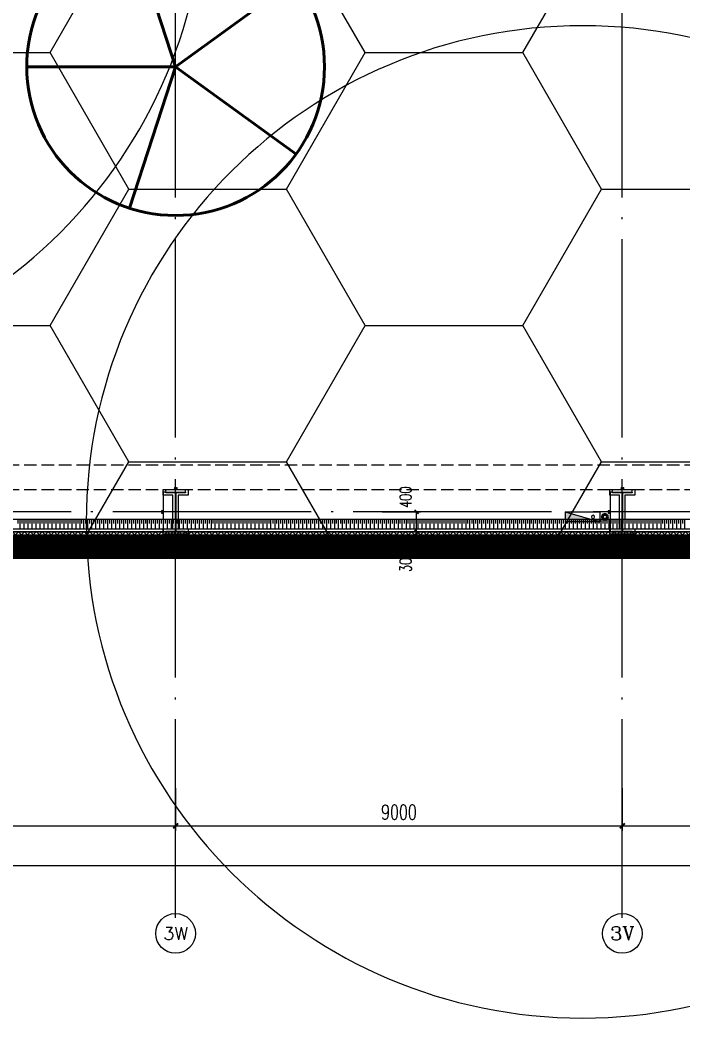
# Model space of a CAD drawing. Extents: x -821772 to -21949, y 506164 to 1049594.
# Drawn here: x -306990 to -293631, y 538719 to 558836 of the extents above; entities that cross this region are included whole.
import ezdxf
from ezdxf.enums import TextEntityAlignment as Align
from ezdxf.xclip import XClip

# ---------------------------------------------------------------- set-up
doc = ezdxf.new("R2010")
doc.units = 0
doc.header["$LTSCALE"] = 1000
doc.header["$MEASUREMENT"] = 0
doc.header["$XCLIPFRAME"] = 2
for name, pattern in [('10平面20250807_t3$0$DASH', [0.35, 0.25, -0.1]), ('10平面20250807_t3$0$DOTE', [2.42, 2, -0.2, 0.02, -0.2]), ('DASH', [0.35, 0.25, -0.1])]:
    doc.linetypes.add(name, pattern=pattern)
doc.layers.get('Defpoints').update_dxf_attribs({"color": 210})
doc.layers.add('1-防火分区线', color=201, linetype='DASH', lineweight=50)
doc.layers.add('10平面20250807_t3$0$LG-ZF消防', color=1, linetype='Continuous', lineweight=60)
for name, color, linetype in [('10平面20250807_t3$0$99平面图例外参$0$A-HATCH-2', 8, 'Continuous'), ('10平面20250807_t3$0$A-AXIS-D', 8, 'Continuous'), ('10平面20250807_t3$0$A-AXIS-DOTE', 8, '10平面20250807_t3$0$DOTE'), ('10平面20250807_t3$0$A-AXIS-DP', 8, 'Continuous'), ('10平面20250807_t3$0$A-HATCH-2', 8, 'Continuous'), ('10平面20250807_t3$0$A-LIN-V', 8, 'Continuous'), ('10平面20250807_t3$0$A-WINDOW', 8, 'Continuous'), ('10平面20250807_t3$0$AS-COLN', 8, 'Continuous'), ('10平面20250807_t3$0$AS-WALL', 8, 'Continuous'), ('10平面20250807_t3$0$AS-结构边线层', 8, 'Continuous'), ('10平面20250807_t3$0$DIM_SYMB', 8, 'Continuous'), ('10平面20250807_t3$0$PUB_HATCH', 8, 'Continuous'), ('10平面20250807_t3$0$PUB_TEXT', 8, 'Continuous'), ('10平面20250807_t3$0$SB_ZF消火栓', 10, 'Continuous'), ('10平面20250807_t3$0$SB_ZF消火栓M', 10, 'Continuous'), ('PUB_HATCH', 8, 'Continuous')]:
    doc.layers.add(name, color=color, linetype=linetype)
doc.styles.add('10平面20250807_t3$0$_TCH_AXIS', font='COMPLEX', dxfattribs={"bigfont": 'GBCBIG'})
doc.styles.add('10平面20250807_t3$0$_TCH_DIM_T3', font='SIMPLEX', dxfattribs={"width": 0.705882, "bigfont": 'GBCBIG'})
doc.dimstyles.new('10平面20250807_t3$0$_TCH_ARCH&&10', dxfattribs={"dimtxt": 29.75, "dimasz": 10, "dimexe": 10, "dimexo": 10, "dimgap": 12.625, "dimtad": 1, "dimdec": 0, "dimzin": 0, "dimdsep": 46, "dimtxsty": '10平面20250807_t3$0$_TCH_DIM_T3', "dimblk": '10平面20250807_t3$0$_ArchTick', "dimcen": 0.09, "dimclrt": 7, "dimazin": 2, "dimtfac": 1, "dimtdec": 0, "dimtix": 1, "dimtmove": 2, "dimatfit": 3, "dimfxl": 0, "dimtolj": 1, "dimtzin": 0, "dimarcsym": 0})
doc.dimstyles.new('10平面20250807_t3$0$_TCH_ARCH&&100', dxfattribs={"dimtxt": 297.5, "dimasz": 100, "dimexe": 100, "dimexo": 100, "dimgap": 126.25, "dimtad": 1, "dimdec": 0, "dimzin": 0, "dimdsep": 46, "dimtxsty": '10平面20250807_t3$0$_TCH_DIM_T3', "dimblk": '10平面20250807_t3$0$_ArchTick', "dimcen": 0.09, "dimclrt": 7, "dimazin": 2, "dimtfac": 1, "dimtdec": 0, "dimtix": 1, "dimtmove": 2, "dimatfit": 3, "dimfxl": 0, "dimtolj": 1, "dimtzin": 0, "dimarcsym": 0})
doc.dimstyles.new('10平面20250807_t3$0$_TCH_ARCH&&80', dxfattribs={"dimtxt": 238, "dimasz": 80, "dimexe": 80, "dimexo": 80, "dimgap": 101, "dimtad": 1, "dimdec": 0, "dimzin": 0, "dimdsep": 46, "dimtxsty": '10平面20250807_t3$0$_TCH_DIM_T3', "dimblk": '10平面20250807_t3$0$_ArchTick', "dimcen": 0.09, "dimclrt": 7, "dimazin": 2, "dimtfac": 1, "dimtdec": 0, "dimtix": 1, "dimtmove": 2, "dimatfit": 3, "dimfxl": 0, "dimtolj": 1, "dimtzin": 0, "dimarcsym": 0})

# ---------------------------------------------------------------- blocks, each defined once
blk = doc.blocks.new('10平面20250807_t3$0$_ArchTick')
at = {"color": 0, "linetype": 'ByBlock', "const_width": 0.4}
blk.add_lwpolyline([(-0.5, -0.5), (0.5, 0.5)], dxfattribs=at)
blk = doc.blocks.new('*D9903')
at = {"layer": '10平面20250807_t3$0$A-AXIS-D', "color": 0, "lineweight": -2}
for p, q in [((-92118, -261470), (-92118, -262328)), ((-83118, -261470), (-83118, -262328)), ((-92118, -262228), (-83118, -262228))]:
    blk.add_line(p, q, dxfattribs=at)
at = {"layer": 'Defpoints', "color": 0}
for p in [(-92118, -261370), (-83118, -261370), (-83118, -262228)]:
    blk.add_point(p, dxfattribs=at)
at = {"layer": '10平面20250807_t3$0$A-AXIS-D', "color": 0, "lineweight": -2, "xscale": 100, "yscale": 100, "zscale": 100, "rotation": 180}
blk.add_blockref('10平面20250807_t3$0$_ArchTick', (-92118, -262228), dxfattribs=at)
at = {"layer": '10平面20250807_t3$0$A-AXIS-D', "color": 0, "lineweight": -2, "xscale": 100, "yscale": 100, "zscale": 100}
blk.add_blockref('10平面20250807_t3$0$_ArchTick', (-83118, -262228), dxfattribs=at)
at = {"layer": '10平面20250807_t3$0$A-AXIS-D', "color": 7, "insert": (-87618, -261953), "char_height": 297.5, "attachment_point": 5, "style": '10平面20250807_t3$0$_TCH_DIM_T3'}
blk.add_mtext('\\A1;9000', dxfattribs=at)
blk = doc.blocks.new('*D9904')
at = {"layer": '10平面20250807_t3$0$A-AXIS-D', "color": 0, "lineweight": -2}
for p, q in [((-83118, -261470), (-83118, -262328)), ((-74118, -261470), (-74118, -262328)), ((-83118, -262228), (-74118, -262228))]:
    blk.add_line(p, q, dxfattribs=at)
at = {"layer": 'Defpoints', "color": 0}
for p in [(-83118, -261370), (-74118, -261370), (-74118, -262228)]:
    blk.add_point(p, dxfattribs=at)
at = {"layer": '10平面20250807_t3$0$A-AXIS-D', "color": 0, "lineweight": -2, "xscale": 100, "yscale": 100, "zscale": 100, "rotation": 180}
blk.add_blockref('10平面20250807_t3$0$_ArchTick', (-83118, -262228), dxfattribs=at)
at = {"layer": '10平面20250807_t3$0$A-AXIS-D', "color": 0, "lineweight": -2, "xscale": 100, "yscale": 100, "zscale": 100}
blk.add_blockref('10平面20250807_t3$0$_ArchTick', (-74118, -262228), dxfattribs=at)
at = {"layer": '10平面20250807_t3$0$A-AXIS-D', "color": 7, "insert": (-78618, -261953), "char_height": 297.5, "attachment_point": 5, "style": '10平面20250807_t3$0$_TCH_DIM_T3'}
blk.add_mtext('\\A1;9000', dxfattribs=at)
blk = doc.blocks.new('*D9905')
at = {"layer": '10平面20250807_t3$0$A-AXIS-D', "color": 0, "lineweight": -2}
for p, q in [((-74118, -261470), (-74118, -262328)), ((-70118, -261470), (-70118, -262328)), ((-74118, -262228), (-70118, -262228))]:
    blk.add_line(p, q, dxfattribs=at)
at = {"layer": 'Defpoints', "color": 0}
for p in [(-74118, -261370), (-70118, -261370), (-70118, -262228)]:
    blk.add_point(p, dxfattribs=at)
at = {"layer": '10平面20250807_t3$0$A-AXIS-D', "color": 0, "lineweight": -2, "xscale": 100, "yscale": 100, "zscale": 100, "rotation": 180}
blk.add_blockref('10平面20250807_t3$0$_ArchTick', (-74118, -262228), dxfattribs=at)
at = {"layer": '10平面20250807_t3$0$A-AXIS-D', "color": 0, "lineweight": -2, "xscale": 100, "yscale": 100, "zscale": 100}
blk.add_blockref('10平面20250807_t3$0$_ArchTick', (-70118, -262228), dxfattribs=at)
at = {"layer": '10平面20250807_t3$0$A-AXIS-D', "color": 7, "insert": (-72118, -261953), "char_height": 297.5, "attachment_point": 5, "style": '10平面20250807_t3$0$_TCH_DIM_T3'}
blk.add_mtext('\\A1;4000', dxfattribs=at)
blk = doc.blocks.new('*D10049')
at = {"layer": '10平面20250807_t3$0$A-AXIS-D', "color": 0, "lineweight": -2}
for p, q in [((-93018, -261570), (-93018, -263128)), ((92682, -261570), (92682, -263128)), ((-93018, -263028), (92682, -263028))]:
    blk.add_line(p, q, dxfattribs=at)
at = {"layer": 'Defpoints', "color": 0}
for p in [(-93018, -261470), (92682, -261470), (92682, -263028)]:
    blk.add_point(p, dxfattribs=at)
at = {"layer": '10平面20250807_t3$0$A-AXIS-D', "color": 0, "lineweight": -2, "xscale": 100, "yscale": 100, "zscale": 100, "rotation": 180}
blk.add_blockref('10平面20250807_t3$0$_ArchTick', (-93018, -263028), dxfattribs=at)
at = {"layer": '10平面20250807_t3$0$A-AXIS-D', "color": 0, "lineweight": -2, "xscale": 100, "yscale": 100, "zscale": 100}
blk.add_blockref('10平面20250807_t3$0$_ArchTick', (92682, -263028), dxfattribs=at)
at = {"layer": '10平面20250807_t3$0$A-AXIS-D', "color": 7, "insert": (-168, -262753), "char_height": 297.5, "attachment_point": 5, "style": '10平面20250807_t3$0$_TCH_DIM_T3'}
blk.add_mtext('\\A1;185700', dxfattribs=at)
blk = doc.blocks.new('10平面20250807_t3$0$43243')
at = {"layer": '10平面20250807_t3$0$AS-结构边线层'}
blk.add_lwpolyline([(-263994, 621290), (-277514, 621290), (-277514, 621120), (-279354, 621120), (-279354, 620570), (-281454, 620570), (-281454, 621120), (-295987, 621120), (-313454, 567286), (-313454, 548520), (-281454, 548520), (-281454, 549070), (-279354, 549070), (-279354, 548520), (-277514, 548520), (-277514, 548350), (-263994, 548350)], dxfattribs=at)
blk = doc.blocks.new('10平面20250807_t3$0$4324324')
at = {"layer": '10平面20250807_t3$0$A-HATCH-2', "linetype": '10平面20250807_t3$0$DASH'}
for p, q in [((-312854.2, 549870), (-138054.2, 549870)), ((-312854.2, 549370), (-138054.2, 549370))]:
    blk.add_line(p, q, dxfattribs=at)
blk = doc.blocks.new('10平面20250807_t3$0$w4324324')
at = {"layer": '10平面20250807_t3$0$A-HATCH-2', "lineweight": 60}
for q in [(-1694760, 686605), (-1697614, 684532), (-1691907, 684532), (-1696524, 681178), (-1692997, 681178)]:
    blk.add_line((-1694760, 683605), q, dxfattribs=at)
blk.add_circle((-1694760, 683605), 3000, dxfattribs=at)
blk = doc.blocks.new('10平面20250807_t3$0$342343')
at = {"layer": '10平面20250807_t3$0$A-LIN-V'}
blk.add_blockref('10平面20250807_t3$0$w4324324', (1030710, 103556), dxfattribs=at)
blk = doc.blocks.new('*D10492')
at = {"layer": '10平面20250807_t3$0$A-AXIS-DP', "color": 0, "lineweight": -2}
for p, q in [((-165054, 621030), (-165054, 621079)), ((-165054, 621069), (-164654, 621069)), ((-164654, 621030), (-164654, 621079))]:
    blk.add_line(p, q, dxfattribs=at)
at = {"layer": 'Defpoints', "color": 0}
for p in [(-164654, 621069), (-165054, 621020), (-164654, 621020)]:
    blk.add_point(p, dxfattribs=at)
at = {"layer": '10平面20250807_t3$0$A-AXIS-DP', "color": 0, "lineweight": -2, "xscale": 10, "yscale": 10, "zscale": 10, "rotation": 180}
blk.add_blockref('10平面20250807_t3$0$_ArchTick', (-165054, 621069), dxfattribs=at)
at = {"layer": '10平面20250807_t3$0$A-AXIS-DP', "color": 0, "lineweight": -2, "xscale": 10, "yscale": 10, "zscale": 10}
blk.add_blockref('10平面20250807_t3$0$_ArchTick', (-164654, 621069), dxfattribs=at)
at = {"layer": '10平面20250807_t3$0$A-AXIS-DP', "color": 7, "insert": (-164854, 621096), "char_height": 29.8, "attachment_point": 5, "style": '10平面20250807_t3$0$_TCH_DIM_T3'}
blk.add_mtext('\\A1;400', dxfattribs=at)
blk = doc.blocks.new('*D10493')
at = {"layer": '10平面20250807_t3$0$A-AXIS-DP', "color": 0, "lineweight": -2}
for p, q in [((-165064, 621020), (-165105, 621020)), ((-165095, 620220), (-165095, 621020)), ((-165064, 620220), (-165105, 620220))]:
    blk.add_line(p, q, dxfattribs=at)
at = {"layer": 'Defpoints', "color": 0}
for p in [(-165095, 621020), (-165054, 621020), (-165054, 620220)]:
    blk.add_point(p, dxfattribs=at)
at = {"layer": '10平面20250807_t3$0$A-AXIS-DP', "color": 0, "lineweight": -2, "xscale": 10, "yscale": 10, "zscale": 10}
for p, rotation in [((-165095, 621020), 90), ((-165095, 620220), 270)]:
    blk.add_blockref('10平面20250807_t3$0$_ArchTick', p, dxfattribs=dict(at, rotation=rotation))
at = {"layer": '10平面20250807_t3$0$A-AXIS-DP', "color": 7, "insert": (-165123, 620620), "char_height": 29.8, "attachment_point": 5, "rotation": 90, "style": '10平面20250807_t3$0$_TCH_DIM_T3'}
blk.add_mtext('\\A1;800', dxfattribs=at)
blk = doc.blocks.new('10平面20250807_t3$0$99平面图例外参$0$$LinePat$填挖边坡')
at = {"color": 0}
for p, q in [((0, 0), (0, -1500)), ((300, 0), (300, -600))]:
    blk.add_line(p, q, dxfattribs=at)
at = {"layer": 'Defpoints', "color": 0}
blk.add_point((600, 0), dxfattribs=at)
blk = doc.blocks.new('10平面20250807_t3$0$34242343243')
at = {"layer": '10平面20250807_t3$0$A-LIN-V'}
for p, q in [((-282054, 548770), (-313204, 548770)), ((-282054, 548570), (-313404, 548570))]:
    blk.add_line(p, q, dxfattribs=at)
at = {"layer": '10平面20250807_t3$0$99平面图例外参$0$A-HATCH-2', "color": 203, "xscale": -0.1336317125501513, "yscale": 0.1333333333333333, "zscale": 0.1333333333333333, "rotation": 9.563677653405033e-10}
for p in [(-306990, 548770), (-306910, 548770), (-306830, 548770), (-306749, 548770), (-306669, 548770), (-306589, 548770), (-306509, 548770), (-306429, 548770), (-306348, 548770), (-306268, 548770), (-306188, 548770), (-306108, 548770), (-306028, 548770), (-305948, 548770), (-305867, 548770), (-305787, 548770), (-305707, 548770), (-305627, 548770), (-305547, 548770), (-305466, 548770), (-305386, 548770), (-305306, 548770), (-305226, 548770), (-305146, 548770), (-305066, 548770), (-304985, 548770), (-304905, 548770), (-304825, 548770), (-304745, 548770), (-304665, 548770), (-304584, 548770), (-304504, 548770), (-304424, 548770), (-304344, 548770), (-304264, 548770), (-304184, 548770), (-304103, 548770), (-304023, 548770), (-303943, 548770), (-303863, 548770), (-303783, 548770), (-303703, 548770), (-303622, 548770), (-303542, 548770), (-303462, 548770), (-303382, 548770), (-303302, 548770), (-303221, 548770), (-303141, 548770), (-303061, 548770), (-302981, 548770), (-302901, 548770), (-302821, 548770), (-302740, 548770), (-302660, 548770), (-302580, 548770), (-302500, 548770), (-302420, 548770), (-302339, 548770), (-302259, 548770), (-302179, 548770), (-302099, 548770), (-302019, 548770), (-301939, 548770), (-301858, 548770), (-301778, 548770), (-301698, 548770), (-301618, 548770), (-301538, 548770), (-301458, 548770), (-301377, 548770), (-301297, 548770), (-301217, 548770), (-301137, 548770), (-301057, 548770), (-300976, 548770), (-300896, 548770), (-300816, 548770), (-300736, 548770), (-300656, 548770), (-300576, 548770), (-300495, 548770), (-300415, 548770), (-300335, 548770), (-300255, 548770), (-300175, 548770), (-300094, 548770), (-300014, 548770), (-299934, 548770), (-299854, 548770), (-299774, 548770), (-299694, 548770), (-299613, 548770), (-299533, 548770), (-299453, 548770), (-299373, 548770), (-299293, 548770), (-299212, 548770), (-299132, 548770), (-299052, 548770), (-298972, 548770), (-298892, 548770), (-298812, 548770), (-298731, 548770), (-298651, 548770), (-298571, 548770), (-298491, 548770), (-298411, 548770), (-298331, 548770), (-298250, 548770), (-298170, 548770), (-298090, 548770), (-298010, 548770), (-297930, 548770), (-297849, 548770), (-297769, 548770), (-297689, 548770), (-297609, 548770), (-297529, 548770), (-297449, 548770), (-297368, 548770), (-297288, 548770), (-297208, 548770), (-297128, 548770), (-297048, 548770), (-296967, 548770), (-296887, 548770), (-296807, 548770), (-296727, 548770), (-296647, 548770), (-296567, 548770), (-296486, 548770), (-296406, 548770), (-296326, 548770), (-296246, 548770), (-296166, 548770), (-296086, 548770), (-296005, 548770), (-295925, 548770), (-295845, 548770), (-295765, 548770), (-295685, 548770), (-295604, 548770), (-295524, 548770), (-295444, 548770), (-295364, 548770), (-295284, 548770), (-295204, 548770), (-295123, 548770), (-295043, 548770), (-294963, 548770), (-294883, 548770), (-294803, 548770), (-294722, 548770), (-294642, 548770), (-294562, 548770), (-294482, 548770), (-294402, 548770), (-294322, 548770), (-294241, 548770), (-294161, 548770), (-294081, 548770), (-294001, 548770), (-293921, 548770), (-293841, 548770), (-293760, 548770), (-293680, 548770), (-293600, 548770)]:
    blk.add_blockref('10平面20250807_t3$0$99平面图例外参$0$$LinePat$填挖边坡', p, dxfattribs=at)
blk = doc.blocks.new('10平面20250807_t3$0$A$C5D961328')
at = {"layer": '10平面20250807_t3$0$SB_ZF消火栓'}
blk.add_hatch(color=256, dxfattribs=at).paths.add_polyline_path([(0, 40), (700, 40), (700, 240)])
at = {"layer": '10平面20250807_t3$0$A-LIN-V', "ltscale": 500}
blk.add_circle((350, 40), 10001, dxfattribs=at)
at = {"layer": '10平面20250807_t3$0$SB_ZF消火栓'}
for p, q in [((700, 240), (0, 240)), ((0, 240), (0, 40)), ((700, 240), (0, 40)), ((700, 240), (700, 40)), ((0, 40), (700, 40))]:
    blk.add_line(p, q, dxfattribs=at)
at = {"layer": '10平面20250807_t3$0$SB_ZF消火栓', "color": 1}
blk.add_circle((140, 140), 32.5, dxfattribs=at)
blk = doc.blocks.new('10平面20250807_t3$0$we42342343234')
at = {"layer": '10平面20250807_t3$0$LG-ZF消防'}
blk.add_circle((-295204, 548820), 50, dxfattribs=at)
at = {"layer": '10平面20250807_t3$0$SB_ZF消火栓M', "xscale": -1, "rotation": 270}
blk.add_blockref('10平面20250807_t3$0$A$C5D961328', (-313294, 561270), dxfattribs=at)
at = {"layer": '10平面20250807_t3$0$SB_ZF消火栓M', "xscale": -1}
blk.add_blockref('10平面20250807_t3$0$A$C5D961328', (-295304, 548680), dxfattribs=at)
blk = doc.blocks.new('10平面20250807_t3$0$234243242332')
at = {"layer": '10平面20250807_t3$0$SB_ZF消火栓'}
blk.add_blockref('10平面20250807_t3$0$we42342343234', (0, 0), dxfattribs=at)
blk = doc.blocks.new('*D11918')
at = {"layer": '10平面20250807_t3$0$A-AXIS-DP', "color": 0, "lineweight": -2}
for p, q in [((-299694, 548520), (-298920, 548520)), ((-299000, 548220), (-299000, 548520)), ((-299694, 548220), (-298920, 548220))]:
    blk.add_line(p, q, dxfattribs=at)
at = {"layer": 'Defpoints', "color": 0}
for p in [(-299774, 548520), (-299000, 548520), (-299774, 548220)]:
    blk.add_point(p, dxfattribs=at)
at = {"layer": '10平面20250807_t3$0$A-AXIS-DP', "color": 0, "lineweight": -2, "xscale": 80, "yscale": 80, "zscale": 80}
for p, rotation in [((-299000, 548520), 90), ((-299000, 548220), 270)]:
    blk.add_blockref('10平面20250807_t3$0$_ArchTick', p, dxfattribs=dict(at, rotation=rotation))
at = {"layer": '10平面20250807_t3$0$A-AXIS-DP', "color": 7, "insert": (-299220, 547924), "char_height": 238, "attachment_point": 5, "rotation": 90, "style": '10平面20250807_t3$0$_TCH_DIM_T3'}
blk.add_mtext('\\A1;300', dxfattribs=at)
blk = doc.blocks.new('*D11919')
at = {"layer": '10平面20250807_t3$0$A-AXIS-DP', "color": 0, "lineweight": -2}
for p, q in [((-299694, 548920), (-298920, 548920)), ((-299000, 548520), (-299000, 548920)), ((-299694, 548520), (-298920, 548520))]:
    blk.add_line(p, q, dxfattribs=at)
at = {"layer": 'Defpoints', "color": 0}
for p in [(-299774, 548920), (-299000, 548920), (-299774, 548520)]:
    blk.add_point(p, dxfattribs=at)
at = {"layer": '10平面20250807_t3$0$A-AXIS-DP', "color": 0, "lineweight": -2, "xscale": 80, "yscale": 80, "zscale": 80}
for p, rotation in [((-299000, 548920), 90), ((-299000, 548520), 270)]:
    blk.add_blockref('10平面20250807_t3$0$_ArchTick', p, dxfattribs=dict(at, rotation=rotation))
at = {"layer": '10平面20250807_t3$0$A-AXIS-DP', "color": 7, "insert": (-299220, 549216), "char_height": 238, "attachment_point": 5, "rotation": 90, "style": '10平面20250807_t3$0$_TCH_DIM_T3'}
blk.add_mtext('\\A1;400', dxfattribs=at)
blk = doc.blocks.new('10平面20250807_t3$0$dote')
at = {"layer": '10平面20250807_t3$0$A-AXIS-D'}
for centre in [(-83117.8, -264396), (-74117.8, -264396)]:
    blk.add_circle(centre, 400, dxfattribs=at)
at = {"layer": '10平面20250807_t3$0$A-AXIS-DOTE', "ltscale": 2}
for p, q in [((-83117.8, -264080), (-83117.8, -178596)), ((-74117.8, -264080), (-74117.8, -178596)), ((98696.4, -255900), (-97273.6, -255900))]:
    blk.add_line(p, q, dxfattribs=at)
at = {"layer": '10平面20250807_t3$0$PUB_TEXT', "style": '10平面20250807_t3$0$_TCH_AXIS'}
for s, height, p, p2 in [('3W', 255.29, (-83367, -264523.7), (-82868.6, -264523.7)), ('3V', 276.42, (-74361.3, -264534.2), (-73874.3, -264534.2))]:
    blk.add_text(s, height=height, dxfattribs=at).set_placement(p, p2, align=Align.FIT)
at = {"layer": '10平面20250807_t3$0$A-AXIS-D'}
for base, p1, p2, picture, middle in [((92682.2, -263027.8), (-93017.8, -261469.8), (92682.2, -261469.8), '*D10049', (-167.8, -262752.8)), ((-83117.8, -262227.8), (-92117.8, -261369.8), (-83117.8, -261369.8), '*D9903', (-87617.8, -261952.8)), ((-74117.8, -262227.8), (-83117.8, -261369.8), (-74117.8, -261369.8), '*D9904', (-78617.8, -261952.8)), ((-70117.8, -262227.8), (-74117.8, -261369.8), (-70117.8, -261369.8), '*D9905', (-72117.8, -261952.8))]:
    dim = blk.add_linear_dim(base=base, p1=p1, p2=p2, angle=0, dimstyle='10平面20250807_t3$0$_TCH_ARCH&&100', override={"dimgap": 0}, dxfattribs=at)
    dim.commit()
    dim.dimension.update_dxf_attribs({"geometry": picture, "text_midpoint": middle, "dimtype": 129})
blk = doc.blocks.new('10平面20250807_t3$0$w42343243')
at = {"layer": '10平面20250807_t3$0$A-HATCH-2'}
blk.add_lwpolyline([(-165104.2, 621070), (-164604.2, 621070), (-164604.2, 620958), (-164800.2, 620958), (-164800.2, 620282), (-164604.2, 620282), (-164604.2, 620170), (-165104.2, 620170), (-165104.2, 620282), (-164908.2, 620282), (-164908.2, 620958), (-165104.2, 620958)], close=True, dxfattribs=at)
at = {"layer": '10平面20250807_t3$0$AS-COLN', "color": 3}
blk.add_lwpolyline([(-165054.2, 621020), (-164654.2, 621020), (-164654.2, 621008), (-164850.2, 621008), (-164850.2, 620232), (-164654.2, 620232), (-164654.2, 620220), (-165054.2, 620220), (-165054.2, 620232), (-164858.2, 620232), (-164858.2, 621008), (-165054.2, 621008)], close=True, dxfattribs=at)
at = {"layer": '10平面20250807_t3$0$A-AXIS-DP'}
for p1, p2, distance, picture, middle in [((-165054.2, 621020), (-164654.2, 621020), 48.8, '*D10492', (-164854.2, 621096.2)), ((-165054.2, 620220), (-165054.2, 621020), 41.2, '*D10493', (-165122.9, 620620))]:
    dim = blk.add_aligned_dim(p1=p1, p2=p2, distance=distance, dimstyle='10平面20250807_t3$0$_TCH_ARCH&&10', dxfattribs=at)
    dim.commit()
    dim.dimension.update_dxf_attribs({"geometry": picture, "text_midpoint": middle})
blk = doc.blocks.new('10平面20250807_t3$0$42343')
at = {"layer": '10平面20250807_t3$0$A-WINDOW'}
for p in [(-139000, -71700), (-130000, -71700)]:
    blk.add_blockref('10平面20250807_t3$0$w42343243', p, dxfattribs=at)
blk = doc.blocks.new('10平面20250807_t3')
at = {"layer": '10平面20250807_t3$0$PUB_HATCH'}
h = blk.add_hatch(dxfattribs=at)
h.set_pattern_fill('多孔材料', color=256, scale=30, style=0)
h.set_pattern_definition([(45, (60, 0), (-60.000061, 60.000061), []), (135, (60, 0), (-60.000061, -60.000061), [])])
h.paths.add_polyline_path([(-281154.2, 548219.9), (-281454.2, 548519.9), (-313454.2, 548519.9), (-313754.2, 548219.9)])
at = {"layer": '10平面20250807_t3$0$AS-WALL'}
for p, q in [((-281454.2, 548519.9), (-313454.2, 548519.9)), ((-281154.2, 548219.9), (-313754.2, 548219.9))]:
    blk.add_line(p, q, dxfattribs=at)
at = {"layer": '10平面20250807_t3$0$A-LIN-V', "rotation": 90}
blk.add_blockref('10平面20250807_t3$0$342343', (483306.5, 1221945), dxfattribs=at)
at = {"layer": '10平面20250807_t3$0$A-WINDOW'}
for name in ['10平面20250807_t3$0$43243', '10平面20250807_t3$0$42343', '10平面20250807_t3$0$4324324']:
    blk.add_blockref(name, (0, 0), dxfattribs=at)
at = {"layer": '10平面20250807_t3$0$AS-WALL'}
blk.add_blockref('10平面20250807_t3$0$dote', (-220736.4, 804820), dxfattribs=at)
at = {"layer": '10平面20250807_t3$0$DIM_SYMB'}
blk.add_blockref('10平面20250807_t3$0$34242343243', (0, 0), dxfattribs=at)
at = {"layer": '10平面20250807_t3$0$SB_ZF消火栓', "linetype": 'Continuous'}
blk.add_blockref('10平面20250807_t3$0$234243242332', (0, 0), dxfattribs=at)
at = {"layer": '10平面20250807_t3$0$A-AXIS-DP'}
for base, p1, p2, picture, middle in [((-299000, 548920), (-299774.2, 548519.9), (-299774.2, 548920), '*D11919', (-299220, 549216)), ((-299000, 548519.9), (-299774.2, 548219.9), (-299774.2, 548519.9), '*D11918', (-299220, 547923.9))]:
    dim = blk.add_linear_dim(base=base, p1=p1, p2=p2, angle=90, dimstyle='10平面20250807_t3$0$_TCH_ARCH&&80', dxfattribs=at)
    dim.commit()
    dim.dimension.update_dxf_attribs({"geometry": picture, "text_midpoint": middle, "dimtype": 129})

msp = doc.modelspace()

# ---------------------------------------------------------------- block references
at = {"ltscale": 100}
ref = msp.add_blockref('10平面20250807_t3', (0, 0), dxfattribs=at)
XClip(ref).set_block_clipping_path([(-386212.6353242097, 506163.79756496), (-21948.7593967821, 884998.2285294847)])

# ---------------------------------------------------------------- next in the draw order: hatches: boundary and pattern name
at = {"layer": 'PUB_HATCH', "ltscale": 5000}
h = msp.add_hatch(dxfattribs=at)
h.set_pattern_fill('HONEY', color=8, scale=2000)
h.set_pattern_definition([(0, (0, 0), (4762.5, 2749.63), [3175, -6350]), (120, (0, 0), (-4762.499, 2749.631), [3175, -6350]), (60, (0, 0), (0.0006, 5499.261), [-6350, 3175])])
h.paths.add_polyline_path([(-252854.2, 548219.9), (-252854.2, 548720), (-254254.2, 548720), (-254254.2, 548219.9), (-313754.2, 548219.9), (-313754.2, 567383.2), (-296221.3, 621420), (-254254.2, 621420), (-254254.2, 620920), (-252854.2, 620920), (-252854.2, 621420), (-200254.2, 621420), (-200254.2, 620920), (-198854.2, 620920), (-198854.2, 621420), (-146254.2, 621420), (-146254.2, 620920), (-144854.2, 620920), (-144854.2, 621420), (-128054.2, 621420), (-128054.2, 548219.9), (-144854.2, 548219.9), (-144854.2, 548720), (-146254.2, 548720), (-146254.2, 548219.9), (-198854.2, 548219.9), (-198854.2, 548720), (-200254.2, 548720), (-200254.2, 548219.9)])

# ---------------------------------------------------------------- next in the draw order: linework, layer by layer
at = {"layer": '1-防火分区线', "color": 1, "linetype": 'DASH', "ltscale": 5, "const_width": 500}
msp.add_lwpolyline([(-146254.2, 548219.9), (-198854.2, 548219.9), (-198854.2, 548720), (-200254.2, 548720), (-200254.2, 548219.9), (-252854.2, 548219.9), (-252854.2, 548720), (-254254.2, 548720), (-254254.2, 548219.9), (-313754.2, 548219.9), (-313754.2, 567383.2), (-296221.3, 621420), (-296221.3, 621420), (-254254.2, 621420), (-254254.2, 620920), (-252854.2, 620920), (-252854.2, 621420), (-200254.2, 621420), (-200254.2, 620920), (-198854.2, 620920), (-198854.2, 621420), (-146254.2, 621420)], dxfattribs=at)

doc.saveas('drawing.dxf')
